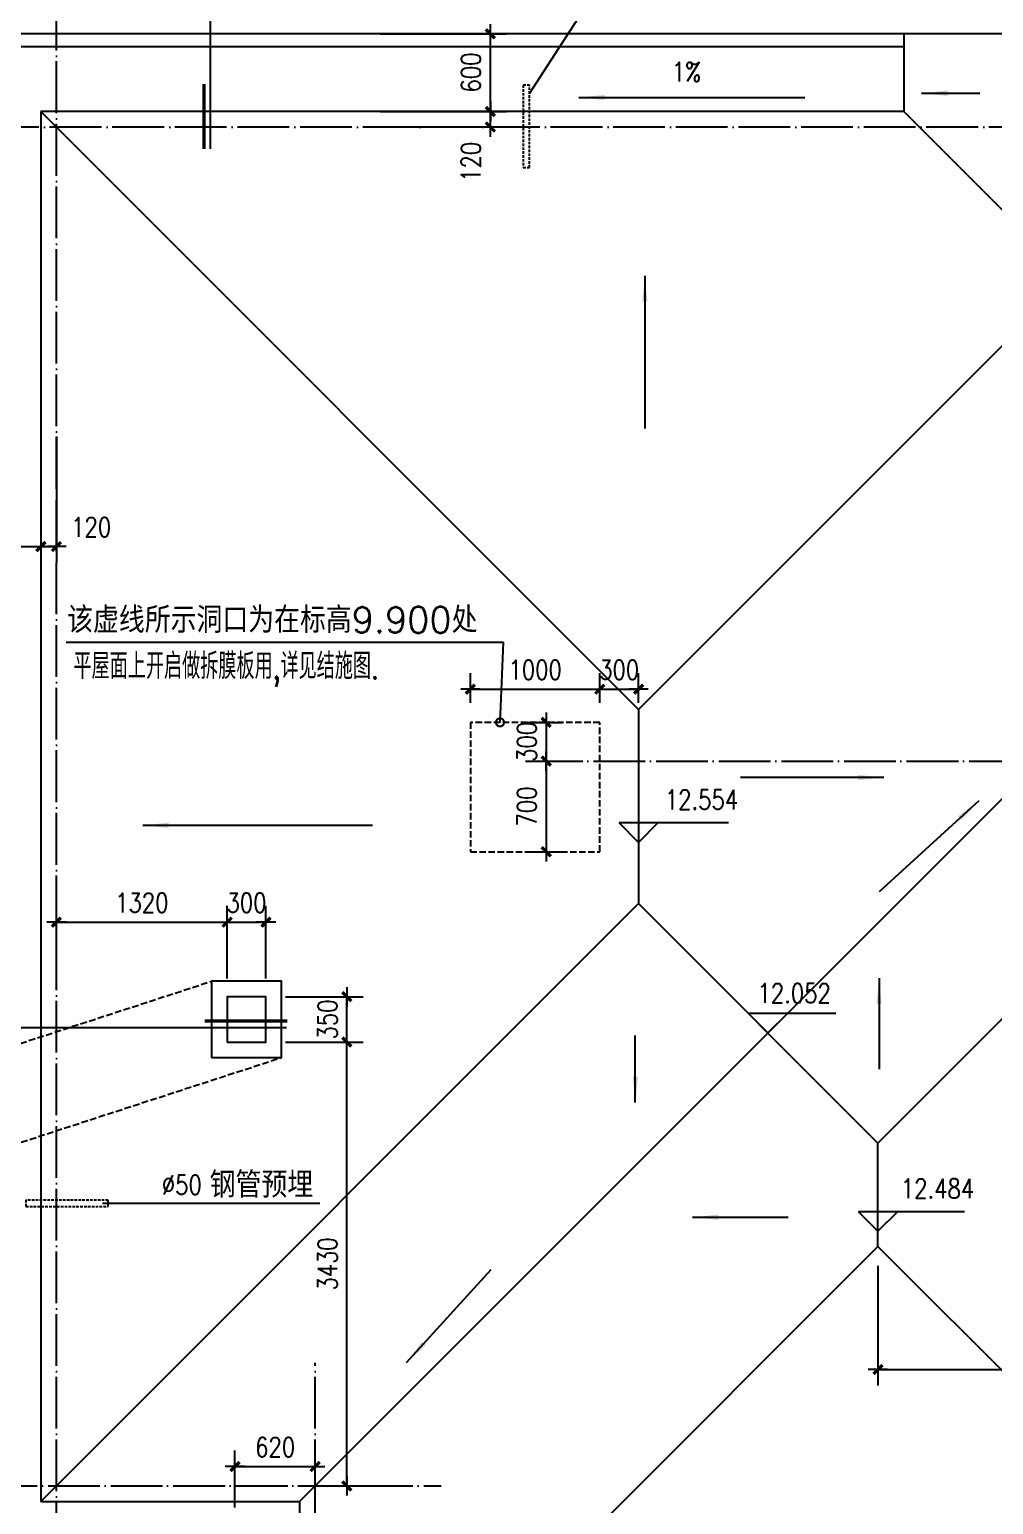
# Model space of a CAD drawing. Extents: x 12400 to 217743, y 90685 to 209848.
# Drawn here: x 149633 to 157084, y 109305 to 120701 of the extents above; entities that cross this region are included whole.
import ezdxf
from ezdxf.enums import TextEntityAlignment as Align

# ---------------------------------------------------------------- set-up
doc = ezdxf.new("R2010")
doc.units = 0
doc.header["$LTSCALE"] = 200
for name, pattern in [('DASH', [0.35, 0.25, -0.1]), ('DOTE', [2.42, 2, -0.2, 0.02, -0.2]), ('HIDDEN', [7.5, 5, -2.5])]:
    doc.linetypes.add(name, pattern=pattern)
doc.layers.get('0').update_dxf_attribs({"linetype": 'CONTINUOUS'})
doc.layers.get('DEFPOINTS').update_dxf_attribs({"linetype": 'CONTINUOUS'})
for name, color, linetype in [('AXIS', 3, 'CONTINUOUS'), ('DOTE', 1, 'DOTE'), ('PUB_DIM', 3, 'CONTINUOUS'), ('PUB_TEXT', 7, 'CONTINUOUS'), ('ROOF', 7, 'CONTINUOUS'), ('WALL', 4, 'CONTINUOUS')]:
    doc.layers.add(name, color=color, linetype=linetype)
doc.styles.add('DIM_FONT', font='SIMPLEX', dxfattribs={"width": 0.8})
doc.styles.add('HZ', font='txt', dxfattribs={"bigfont": 'hztxt'})
doc.dimstyles.new('DIMN50', dxfattribs={"dimscale": 0.5, "dimtxt": 300, "dimasz": 1, "dimexe": 250, "dimexo": 300, "dimgap": 150, "dimtad": 1, "dimdec": 0, "dimzin": 0, "dimdsep": 46, "dimtxsty": 'DIM_FONT', "dimblk": '_DIMX', "dimblk1": 'DOTSMALL', "dimblk2": 'DOTSMALL', "dimcen": 2.5, "dimclrt": 7, "dimadec": 0, "dimazin": 0, "dimtfac": 1, "dimtdec": 0, "dimtix": 1, "dimtmove": 2, "dimatfit": 3, "dimldrblk": '_DIMX', "dimfxl": 0, "dimtolj": 1, "dimtzin": 0, "dimarcsym": 0})
doc.dimstyles.new('MAO', dxfattribs={"dimscale": 0.5, "dimtxt": 400, "dimasz": 250, "dimexe": 250, "dimexo": 0, "dimgap": 150, "dimtad": 1, "dimdec": 0, "dimzin": 0, "dimdsep": 46, "dimtxsty": 'DIM_FONT', "dimblk": '_DIMX', "dimblk1": 'DOTSMALL', "dimblk2": 'DOTSMALL', "dimsah": 1, "dimcen": 2.5, "dimclrt": 7, "dimadec": 0, "dimazin": 0, "dimtfac": 1, "dimtdec": 0, "dimtix": 1, "dimtmove": 2, "dimatfit": 3, "dimldrblk": 'DOTSMALL', "dimfxl": 0, "dimtolj": 1, "dimtzin": 0, "dimarcsym": 0})

# ---------------------------------------------------------------- blocks, each defined once
blk = doc.blocks.new('_DIMX')
blk.add_line((-150, 0), (150, 0))
at = {"const_width": 50}
blk.add_lwpolyline([(-70, -70), (70, 70)], dxfattribs=at)
blk = doc.blocks.new('*D1626')
at = {"layer": 'AXIS', "color": 0, "lineweight": -2}
for p, q in [((149121, 120818), (149121, 122895)), ((149841, 121820), (149841, 122895)), ((149840, 122770), (149121, 122770))]:
    blk.add_line(p, q, dxfattribs=at)
at = {"layer": 'DEFPOINTS', "color": 0}
for p in [(149121, 122770), (149841, 121670), (149121, 120668)]:
    blk.add_point(p, dxfattribs=at)
at = {"layer": 'AXIS', "color": 0, "lineweight": -2, "xscale": 0.5, "yscale": 0.5, "zscale": 0.5, "rotation": 180}
blk.add_blockref('_DIMX', (149121, 122770), dxfattribs=at)
at = {"layer": 'AXIS', "color": 0, "lineweight": -2, "xscale": 0.5, "yscale": 0.5, "zscale": 0.5}
blk.add_blockref('_DIMX', (149841, 122770), dxfattribs=at)
at = {"layer": 'AXIS', "color": 7, "insert": (149481, 122920), "char_height": 150, "attachment_point": 5, "style": 'DIM_FONT'}
blk.add_mtext('\\A1;720', dxfattribs=at)
blk = doc.blocks.new('_DOTSMALL')
at = {"color": 0, "linetype": 'ByBlock', "const_width": 0.5}
blk.add_lwpolyline([(-0.0625, 0, 1), (0.0625, 0, 1)], format="xyb", close=True, dxfattribs=at)
blk = doc.blocks.new('*D1638')
at = {"layer": 'DEFPOINTS', "color": 0}
for p in [(156191, 111298), (160541, 111298), (160541, 110348)]:
    blk.add_point(p, dxfattribs=at)
at = {"layer": 'PUB_DIM', "color": 0, "lineweight": -2}
for p, q in [((156191, 111148), (156191, 110223)), ((160541, 111148), (160541, 110223)), ((156191, 110348), (160540, 110348))]:
    blk.add_line(p, q, dxfattribs=at)
at = {"layer": 'PUB_DIM', "color": 0, "lineweight": -2, "xscale": 0.5, "yscale": 0.5, "zscale": 0.5, "rotation": 180}
blk.add_blockref('_DIMX', (156191, 110348), dxfattribs=at)
at = {"layer": 'PUB_DIM', "color": 0, "lineweight": -2, "xscale": 0.5, "yscale": 0.5, "zscale": 0.5}
blk.add_blockref('_DIMX', (160541, 110348), dxfattribs=at)
at = {"layer": 'PUB_DIM', "color": 7, "insert": (158366, 110498), "char_height": 150, "attachment_point": 5, "style": 'DIM_FONT'}
blk.add_mtext('\\A1;4350', dxfattribs=at)
blk = doc.blocks.new('*D1640')
at = {"layer": 'DEFPOINTS', "color": 0}
for p in [(152195, 120068), (153195, 120068), (152195, 119948)]:
    blk.add_point(p, dxfattribs=at)
at = {"layer": 'PUB_DIM', "color": 0, "lineweight": -2}
for p, q in [((152345, 120068), (153320, 120068)), ((153195, 120068), (153195, 120069)), ((153195, 119948), (153195, 120068)), ((152345, 119948), (153320, 119948)), ((153195, 119947), (153195, 119947))]:
    blk.add_line(p, q, dxfattribs=at)
at = {"layer": 'PUB_DIM', "color": 0, "lineweight": -2, "xscale": 0.5, "yscale": 0.5, "zscale": 0.5}
for p, rotation in [((153195, 120068), 270), ((153195, 119948), 90)]:
    blk.add_blockref('_DIMX', p, dxfattribs=dict(at, rotation=rotation))
at = {"layer": 'PUB_DIM', "color": 7, "insert": (153045, 119679), "char_height": 150, "attachment_point": 5, "rotation": 90, "style": 'DIM_FONT'}
blk.add_mtext('\\A1;120', dxfattribs=at)
blk = doc.blocks.new('*D1641')
at = {"layer": 'DEFPOINTS', "color": 0}
for p in [(152195, 120668), (153195, 120668), (152195, 120068)]:
    blk.add_point(p, dxfattribs=at)
at = {"layer": 'PUB_DIM', "color": 0, "lineweight": -2}
for p, q in [((152345, 120668), (153320, 120668)), ((153195, 120068), (153195, 120667)), ((152345, 120068), (153320, 120068))]:
    blk.add_line(p, q, dxfattribs=at)
at = {"layer": 'PUB_DIM', "color": 0, "lineweight": -2, "xscale": 0.5, "yscale": 0.5, "zscale": 0.5}
for p, rotation in [((153195, 120668), 90), ((153195, 120068), 270)]:
    blk.add_blockref('_DIMX', p, dxfattribs=dict(at, rotation=rotation))
at = {"layer": 'PUB_DIM', "color": 7, "insert": (153045, 120368), "char_height": 150, "attachment_point": 5, "rotation": 90, "style": 'DIM_FONT'}
blk.add_mtext('\\A1;600', dxfattribs=at)
blk = doc.blocks.new('*D1642')
at = {"layer": 'DEFPOINTS', "color": 0}
for p in [(149121, 117706), (149721, 117706), (149721, 116706)]:
    blk.add_point(p, dxfattribs=at)
at = {"layer": 'PUB_DIM', "color": 0, "lineweight": -2}
for p, q in [((149121, 117556), (149121, 116581)), ((149721, 117556), (149721, 116581)), ((149121, 116706), (149720, 116706))]:
    blk.add_line(p, q, dxfattribs=at)
at = {"layer": 'PUB_DIM', "color": 0, "lineweight": -2, "xscale": 0.5, "yscale": 0.5, "zscale": 0.5, "rotation": 180}
blk.add_blockref('_DIMX', (149121, 116706), dxfattribs=at)
at = {"layer": 'PUB_DIM', "color": 0, "lineweight": -2, "xscale": 0.5, "yscale": 0.5, "zscale": 0.5}
blk.add_blockref('_DIMX', (149721, 116706), dxfattribs=at)
at = {"layer": 'PUB_DIM', "color": 7, "insert": (149421, 116856), "char_height": 150, "attachment_point": 5, "style": 'DIM_FONT'}
blk.add_mtext('\\A1;600', dxfattribs=at)
blk = doc.blocks.new('*D1643')
at = {"layer": 'DEFPOINTS', "color": 0}
for p in [(149721, 117706), (149841, 117706), (149841, 116706)]:
    blk.add_point(p, dxfattribs=at)
at = {"layer": 'PUB_DIM', "color": 0, "lineweight": -2}
for p, q in [((149721, 117556), (149721, 116581)), ((149841, 117556), (149841, 116581)), ((149720, 116706), (149720, 116706)), ((149721, 116706), (149841, 116706)), ((149841, 116706), (149842, 116706))]:
    blk.add_line(p, q, dxfattribs=at)
at = {"layer": 'PUB_DIM', "color": 0, "lineweight": -2, "xscale": 0.5, "yscale": 0.5, "zscale": 0.5}
blk.add_blockref('_DIMX', (149721, 116706), dxfattribs=at)
at = {"layer": 'PUB_DIM', "color": 0, "lineweight": -2, "xscale": 0.5, "yscale": 0.5, "zscale": 0.5, "rotation": 180}
blk.add_blockref('_DIMX', (149841, 116706), dxfattribs=at)
at = {"layer": 'PUB_DIM', "color": 7, "insert": (150110, 116856), "char_height": 150, "attachment_point": 5, "style": 'DIM_FONT'}
blk.add_mtext('\\A1;120', dxfattribs=at)
blk = doc.blocks.new('_ARROW')
blk.add_solid([(0, 0), (-1, 0.1), (-1, -0.1)])
blk = doc.blocks.new('*D1966')
at = {"layer": 'DEFPOINTS', "color": 0}
for p in [(151161, 113804), (149841, 113357), (151161, 113218)]:
    blk.add_point(p, dxfattribs=at)
at = {"layer": 'PUB_DIM', "color": 0, "lineweight": -2}
for p, q in [((149841, 113507), (149841, 113929)), ((151161, 113368), (151161, 113929)), ((149841, 113804), (151160, 113804))]:
    blk.add_line(p, q, dxfattribs=at)
at = {"layer": 'PUB_DIM', "color": 0, "lineweight": -2, "xscale": 0.5, "yscale": 0.5, "zscale": 0.5, "rotation": 180}
blk.add_blockref('_DIMX', (149841, 113804), dxfattribs=at)
at = {"layer": 'PUB_DIM', "color": 0, "lineweight": -2, "xscale": 0.5, "yscale": 0.5, "zscale": 0.5}
blk.add_blockref('_DIMX', (151161, 113804), dxfattribs=at)
at = {"layer": 'PUB_DIM', "color": 7, "insert": (150501, 113954), "char_height": 150, "attachment_point": 5, "style": 'DIM_FONT'}
blk.add_mtext('\\A1;1320', dxfattribs=at)
blk = doc.blocks.new('*D1967')
at = {"layer": 'DEFPOINTS', "color": 0}
for p in [(151461, 113804), (151161, 113218), (151461, 113218)]:
    blk.add_point(p, dxfattribs=at)
at = {"layer": 'PUB_DIM', "color": 0, "lineweight": -2}
for p, q in [((151161, 113368), (151161, 113929)), ((151461, 113368), (151461, 113929)), ((151160, 113804), (151160, 113804)), ((151161, 113804), (151461, 113804)), ((151461, 113804), (151462, 113804))]:
    blk.add_line(p, q, dxfattribs=at)
at = {"layer": 'PUB_DIM', "color": 0, "lineweight": -2, "xscale": 0.5, "yscale": 0.5, "zscale": 0.5}
blk.add_blockref('_DIMX', (151161, 113804), dxfattribs=at)
at = {"layer": 'PUB_DIM', "color": 0, "lineweight": -2, "xscale": 0.5, "yscale": 0.5, "zscale": 0.5, "rotation": 180}
blk.add_blockref('_DIMX', (151461, 113804), dxfattribs=at)
at = {"layer": 'PUB_DIM', "color": 7, "insert": (151311, 113954), "char_height": 150, "attachment_point": 5, "style": 'DIM_FONT'}
blk.add_mtext('\\A1;300', dxfattribs=at)
blk = doc.blocks.new('*D1968')
at = {"layer": 'DEFPOINTS', "color": 0}
for p in [(151461, 112878), (152086, 112878), (151557, 109448)]:
    blk.add_point(p, dxfattribs=at)
at = {"layer": 'PUB_DIM', "color": 0, "lineweight": -2}
for p, q in [((151611, 112878), (152211, 112878)), ((152086, 109448), (152086, 112877)), ((151707, 109448), (152211, 109448))]:
    blk.add_line(p, q, dxfattribs=at)
at = {"layer": 'PUB_DIM', "color": 0, "lineweight": -2, "xscale": 0.5, "yscale": 0.5, "zscale": 0.5}
for p, rotation in [((152086, 112878), 90), ((152086, 109448), 270)]:
    blk.add_blockref('_DIMX', p, dxfattribs=dict(at, rotation=rotation))
at = {"layer": 'PUB_DIM', "color": 7, "insert": (151936, 111163), "char_height": 150, "attachment_point": 5, "rotation": 90, "style": 'DIM_FONT'}
blk.add_mtext('\\A1;3430', dxfattribs=at)
blk = doc.blocks.new('*D1969')
at = {"layer": 'DEFPOINTS', "color": 0}
for p in [(151461, 113228), (152086, 113228), (151461, 112878)]:
    blk.add_point(p, dxfattribs=at)
at = {"layer": 'PUB_DIM', "color": 0, "lineweight": -2}
for p, q in [((151611, 113228), (152211, 113228)), ((152086, 113228), (152086, 113229)), ((152086, 112878), (152086, 113228)), ((151611, 112878), (152211, 112878)), ((152086, 112877), (152086, 112877))]:
    blk.add_line(p, q, dxfattribs=at)
at = {"layer": 'PUB_DIM', "color": 0, "lineweight": -2, "xscale": 0.5, "yscale": 0.5, "zscale": 0.5}
for p, rotation in [((152086, 113228), 270), ((152086, 112878), 90)]:
    blk.add_blockref('_DIMX', p, dxfattribs=dict(at, rotation=rotation))
at = {"layer": 'PUB_DIM', "color": 7, "insert": (151936, 113053), "char_height": 150, "attachment_point": 5, "rotation": 90, "style": 'DIM_FONT'}
blk.add_mtext('\\A1;350', dxfattribs=at)
blk = doc.blocks.new('*D2159')
at = {"layer": 'DEFPOINTS', "color": 0}
for p in [(153318, 115348), (153318, 115048), (153627, 115048)]:
    blk.add_point(p, dxfattribs=at)
at = {"layer": 'PUB_DIM', "color": 0, "lineweight": -2}
for p, q in [((153468, 115348), (153752, 115348)), ((153627, 115348), (153627, 115349)), ((153627, 115348), (153627, 115048)), ((153468, 115048), (153752, 115048)), ((153627, 115047), (153627, 115047))]:
    blk.add_line(p, q, dxfattribs=at)
at = {"layer": 'PUB_DIM', "color": 0, "lineweight": -2, "xscale": 0.5, "yscale": 0.5, "zscale": 0.5}
for p, rotation in [((153627, 115348), 270), ((153627, 115048), 90)]:
    blk.add_blockref('_DIMX', p, dxfattribs=dict(at, rotation=rotation))
at = {"layer": 'PUB_DIM', "color": 7, "insert": (153477, 115198), "char_height": 150, "attachment_point": 5, "rotation": 90, "style": 'DIM_FONT'}
blk.add_mtext('\\A1;300', dxfattribs=at)
blk = doc.blocks.new('*D2160')
at = {"layer": 'DEFPOINTS', "color": 0}
for p in [(153318, 115048), (153343, 114348), (153627, 114348)]:
    blk.add_point(p, dxfattribs=at)
at = {"layer": 'PUB_DIM', "color": 0, "lineweight": -2}
for p, q in [((153468, 115048), (153752, 115048)), ((153627, 115047), (153627, 114348)), ((153493, 114348), (153752, 114348))]:
    blk.add_line(p, q, dxfattribs=at)
at = {"layer": 'PUB_DIM', "color": 0, "lineweight": -2, "xscale": 0.5, "yscale": 0.5, "zscale": 0.5}
for p, rotation in [((153627, 115048), 90), ((153627, 114348), 270)]:
    blk.add_blockref('_DIMX', p, dxfattribs=dict(at, rotation=rotation))
at = {"layer": 'PUB_DIM', "color": 7, "insert": (153477, 114698), "char_height": 150, "attachment_point": 5, "rotation": 90, "style": 'DIM_FONT'}
blk.add_mtext('\\A1;700', dxfattribs=at)
blk = doc.blocks.new('*D2161')
at = {"layer": 'DEFPOINTS', "color": 0}
for p in [(154041, 115604), (153041, 115348), (154041, 115348)]:
    blk.add_point(p, dxfattribs=at)
at = {"layer": 'PUB_DIM', "color": 0, "lineweight": -2}
for p, q in [((153041, 115498), (153041, 115729)), ((154041, 115498), (154041, 115729)), ((153041, 115604), (154040, 115604))]:
    blk.add_line(p, q, dxfattribs=at)
at = {"layer": 'PUB_DIM', "color": 0, "lineweight": -2, "xscale": 0.5, "yscale": 0.5, "zscale": 0.5, "rotation": 180}
blk.add_blockref('_DIMX', (153041, 115604), dxfattribs=at)
at = {"layer": 'PUB_DIM', "color": 0, "lineweight": -2, "xscale": 0.5, "yscale": 0.5, "zscale": 0.5}
blk.add_blockref('_DIMX', (154041, 115604), dxfattribs=at)
at = {"layer": 'PUB_DIM', "color": 7, "insert": (153541, 115754), "char_height": 150, "attachment_point": 5, "style": 'DIM_FONT'}
blk.add_mtext('\\A1;1000', dxfattribs=at)
blk = doc.blocks.new('*D2162')
at = {"layer": 'DEFPOINTS', "color": 0}
for p in [(154341, 115604), (154041, 115348), (154341, 115348)]:
    blk.add_point(p, dxfattribs=at)
at = {"layer": 'PUB_DIM', "color": 0, "lineweight": -2}
for p, q in [((154041, 115498), (154041, 115729)), ((154341, 115498), (154341, 115729)), ((154040, 115604), (154040, 115604)), ((154041, 115604), (154341, 115604)), ((154341, 115604), (154342, 115604))]:
    blk.add_line(p, q, dxfattribs=at)
at = {"layer": 'PUB_DIM', "color": 0, "lineweight": -2, "xscale": 0.5, "yscale": 0.5, "zscale": 0.5}
blk.add_blockref('_DIMX', (154041, 115604), dxfattribs=at)
at = {"layer": 'PUB_DIM', "color": 0, "lineweight": -2, "xscale": 0.5, "yscale": 0.5, "zscale": 0.5, "rotation": 180}
blk.add_blockref('_DIMX', (154341, 115604), dxfattribs=at)
at = {"layer": 'PUB_DIM', "color": 7, "insert": (154191, 115754), "char_height": 150, "attachment_point": 5, "style": 'DIM_FONT'}
blk.add_mtext('\\A1;300', dxfattribs=at)
blk = doc.blocks.new('*D2417')
at = {"layer": 'DEFPOINTS', "color": 0}
for p in [(151841, 109598), (151221, 109132), (151841, 109158)]:
    blk.add_point(p, dxfattribs=at)
at = {"layer": 'PUB_DIM', "color": 0, "lineweight": -2}
for p, q in [((151221, 109282), (151221, 109723)), ((151841, 109308), (151841, 109723)), ((151222, 109598), (151840, 109598))]:
    blk.add_line(p, q, dxfattribs=at)
at = {"layer": 'PUB_DIM', "color": 0, "lineweight": -2, "xscale": 0.5, "yscale": 0.5, "zscale": 0.5, "rotation": 180}
blk.add_blockref('_DIMX', (151221, 109598), dxfattribs=at)
at = {"layer": 'PUB_DIM', "color": 0, "lineweight": -2, "xscale": 0.5, "yscale": 0.5, "zscale": 0.5}
blk.add_blockref('_DIMX', (151841, 109598), dxfattribs=at)
at = {"layer": 'PUB_DIM', "color": 7, "insert": (151531, 109748), "char_height": 150, "attachment_point": 5, "style": 'DIM_FONT'}
blk.add_mtext('\\A1;620', dxfattribs=at)

msp = doc.modelspace()

# ---------------------------------------------------------------- linework, layer by layer
at = {"linetype": 'DASH'}
msp.add_lwpolyline([(153040.801, 114347.737), (154040.801, 114347.737), (154040.801, 115347.737), (153040.801, 115347.737)], close=True, dxfattribs=at)
at = {"layer": 'DOTE'}
for p, q in [((149840.801, 102147.737), (149840.801, 121670.26)), ((163740.801, 119947.737), (147840.801, 119947.737)), ((153508.773, 115047.737), (163740.801, 115047.737)), ((151840.801, 102147.737), (151840.801, 110400.471)), ((147840.801, 109447.737), (152815.591, 109447.737))]:
    msp.add_line(p, q, dxfattribs=at)
at = {"layer": 'PUB_DIM'}
for p, q in [((151031.831, 119778.829), (151031.831, 121401.623)), ((153498.416, 120207.02), (154034.377, 121034.975)), ((154340.801, 114420.531), (154190.801, 114570.531)), ((155036.251, 114570.531), (154190.801, 114570.531)), ((154490.801, 114570.531), (154340.801, 114420.531)), ((155340.801, 112947.737), (155190.801, 113097.737)), ((155864.453, 113097.737), (155190.801, 113097.737)), ((155490.801, 113097.737), (155340.801, 112947.737)), ((147127.248, 112990.323), (151618.374, 112990.323)), ((150197.054, 111632.33), (151877.132, 111632.33)), ((156190.801, 111415.782), (156040.801, 111565.782)), ((156859.902, 111565.782), (156040.801, 111565.782)), ((156340.801, 111565.782), (156190.801, 111415.782))]:
    msp.add_line(p, q, dxfattribs=at)
at = {"layer": 'PUB_DIM', "linetype": 'DASH'}
for p, q in [((147697.789, 112261.751), (151040.801, 113347.737)), ((148237.789, 111671.751), (151580.801, 112757.737))]:
    msp.add_line(p, q, dxfattribs=at)
at = {"layer": 'PUB_DIM', "const_width": 25}
for points in [[(150981.831, 119778.829), (150981.831, 120278.829)], [(150986.185, 113040.323), (151625.851, 113040.323)]]:
    msp.add_lwpolyline(points, dxfattribs=at)
at = {"layer": 'PUB_DIM'}
for points in [[(153877.821, 120175.782), (155624.912, 120175.782)], [(156528.675, 120208.616), (156978.549, 120208.616)], [(154389.371, 118798.941), (154389.371, 117617.288)], [(156236.725, 114921.64), (155128.313, 114921.64)], [(156970.423, 114742.746), (156201.525, 114038.311)], [(150509.931, 114552.374), (152283.389, 114552.374)], [(156199.777, 113370.72), (156199.777, 112669.113)], [(154315.478, 112410.626), (154315.478, 112927.6)], [(154758.842, 111524.386), (155497.783, 111524.386)], [(152547.507, 110402.505), (153201.071, 111119.748)]]:
    msp.add_lwpolyline(points, dxfattribs=at)
at = {"layer": 'ROOF'}
for p, q in [((159560.801, 120667.737), (149120.801, 120667.737)), ((156390.776, 120667.737), (156390.776, 120067.737)), ((156390.776, 120567.737), (149220.801, 120567.737)), ((149720.801, 120067.737), (154340.801, 115447.737)), ((149720.801, 120067.737), (149720.801, 109327.737)), ((156390.776, 120067.737), (149720.801, 120067.737)), ((158960.801, 120067.737), (154340.801, 115447.737)), ((156390.776, 120067.737), (157340.776, 119117.737)), ((151720.801, 109327.737), (157985.238, 115592.174)), ((154340.801, 115447.737), (154340.801, 113947.737)), ((158920.801, 114827.737), (156190.801, 112097.737)), ((149720.801, 109327.737), (154340.801, 113947.737)), ((156190.801, 112097.737), (154340.801, 113947.737)), ((156190.801, 111297.737), (156190.801, 112097.737)), ((153840.801, 108947.737), (156190.801, 111297.737)), ((160660.801, 106827.737), (156190.801, 111297.737)), ((149720.801, 109327.737), (151720.801, 109327.737)), ((151720.801, 109327.737), (151720.801, 104218.032))]:
    msp.add_line(p, q, dxfattribs=at)
at = {"layer": 'ROOF', "linetype": 'HIDDEN', "ltscale": 0.02}
for points in [[(153448.416, 119634.276), (153498.416, 119634.276), (153498.416, 120270.441), (153448.416, 120270.441)], [(149605.027, 111657.193), (149605.027, 111607.193), (150241.192, 111607.193), (150241.192, 111657.193)]]:
    msp.add_lwpolyline(points, close=True, dxfattribs=at)
at = {"layer": 'WALL'}
for points in [[(151040.801, 112757.737), (151580.801, 112757.737), (151580.801, 113347.737), (151040.801, 113347.737)], [(151160.801, 112877.737), (151460.801, 112877.737), (151460.801, 113227.737), (151160.801, 113227.737)]]:
    msp.add_lwpolyline(points, close=True, dxfattribs=at)

# ---------------------------------------------------------------- block references
at = {"layer": 'PUB_DIM', "xscale": 200, "yscale": 200, "zscale": 200}
for p, rotation in [((153877.821, 120175.782), 180), ((156528.675, 120208.616), 180), ((154389.371, 118798.941), 90), ((156970.423, 114742.746), 42.49467903), ((150509.931, 114552.374), 180), ((156199.777, 113370.72), 90), ((154315.478, 112410.626), 270), ((154758.842, 111524.386), 180), ((152547.507, 110402.505), 227.659681972)]:
    msp.add_blockref('_ARROW', p, dxfattribs=dict(at, rotation=rotation))
msp.add_blockref('_ARROW', (156236.725, 114921.64), dxfattribs=at)

# ---------------------------------------------------------------- texts
at = {"layer": 'PUB_DIM', "style": 'DIM_FONT', "width": 0.8}
for s, p in [('1%', (154823.779, 120298.333)), ('12.554', (155109.742, 114675.531)), ('12.052', (155825.512, 113179.929)), ('12.484', (156933.392, 111670.782))]:
    msp.add_text(s, height=150, dxfattribs=at).set_placement(p, align=Align.RIGHT)
at = {"layer": 'PUB_TEXT', "color": 7, "style": 'HZ', "width": 0.7}
msp.add_text('平屋面上开启做拆膜板用,详见结施图.', height=200, dxfattribs=at).set_placement((149972.823, 115683.024))
at = {"layer": 'PUB_TEXT', "color": 7, "char_height": 200, "style": 'HZ'}
for s, insert, attachment_point in [('该虚线所示洞口为在标高9.900处', (153095.476, 116138.754), 6), ('钢管预埋', (151025.605, 111774.703), 4)]:
    msp.add_mtext(s, dxfattribs=dict(at, insert=insert, attachment_point=attachment_point))
at = {"layer": 'PUB_TEXT', "insert": (150655.838, 111774.703), "char_height": 150, "attachment_point": 4, "style": 'DIM_FONT'}
msp.add_mtext('%%c50', dxfattribs=at)

# ---------------------------------------------------------------- dimensions: what is measured, and where the dimension line sits
at = {"layer": 'AXIS'}
dim = msp.add_linear_dim(base=(149120.801, 122770.26), p1=(149840.801, 121670.26), p2=(149120.801, 120667.737), dimstyle='DIMN50', dxfattribs=at)
dim.commit()
dim.dimension.update_dxf_attribs({"geometry": '*D1626', "text_midpoint": (149480.801, 122920.26)})
at = {"layer": 'PUB_DIM'}
for p1, p2, picture, middle in [((152194.889, 120067.736), (152194.889, 120667.736), '*D1641', (153044.889, 120367.736)), ((149120.804, 117706.057), (149720.804, 117706.057), '*D1642', (149420.804, 116856.057))]:
    dim = msp.add_aligned_dim(p1=p1, p2=p2, distance=-1000, dimstyle='DIMN50', dxfattribs=at)
    dim.commit()
    dim.dimension.update_dxf_attribs({"geometry": picture, "text_midpoint": middle})
for base, p1, p2, angle, picture, middle in [((153194.889, 120067.736), (152194.889, 119947.736), (152194.889, 120067.736), 90, '*D1640', (153044.889, 119678.878)), ((149840.804, 116706.057), (149720.804, 117706.057), (149840.804, 117706.057), 0, '*D1643', (150109.661, 116856.057))]:
    dim = msp.add_linear_dim(base=base, p1=p1, p2=p2, angle=angle, dimstyle='DIMN50', dxfattribs=at)
    dim.commit()
    dim.dimension.update_dxf_attribs({"geometry": picture, "text_midpoint": middle, "dimtype": 161})
for base, p1, p2, picture, middle in [((154040.801, 115604.37), (153040.801, 115347.737), (154040.801, 115347.737), '*D2161', (153540.801, 115754.37)), ((154340.801, 115604.37), (154040.801, 115347.737), (154340.801, 115347.737), '*D2162', (154190.801, 115754.37)), ((160540.801, 110348.05), (156190.801, 111297.737), (160540.801, 111297.737), '*D1638', (158365.801, 110498.05)), ((151840.801, 109598.395), (151221.001, 109132.341), (151840.801, 109158.395), '*D2417', (151530.901, 109748.395))]:
    dim = msp.add_linear_dim(base=base, p1=p1, p2=p2, dimstyle='DIMN50', dxfattribs=at)
    dim.commit()
    dim.dimension.update_dxf_attribs({"geometry": picture, "text_midpoint": middle})
for base, p1, p2, angle, picture, middle in [((153626.775, 115047.737), (153318.316, 115347.737), (153318.316, 115047.737), 90, '*D2159', (153476.775, 115197.737)), ((153626.775, 114347.737), (153318.316, 115047.737), (153343.006, 114347.737), 90, '*D2160', (153476.775, 114697.737)), ((151160.801, 113803.736), (149840.801, 113357.206), (151160.801, 113217.51), 180, '*D1966', (150500.801, 113953.736)), ((151460.801, 113803.736), (151160.801, 113217.51), (151460.801, 113217.51), 180, '*D1967', (151310.801, 113953.736)), ((152086.142, 113227.737), (151460.801, 112877.737), (151460.801, 113227.737), 90, '*D1969', (151936.142, 113052.737)), ((152086.142, 112877.737), (151556.794, 109447.737), (151460.801, 112877.737), 90, '*D1968', (151936.142, 111162.737))]:
    dim = msp.add_linear_dim(base=base, p1=p1, p2=p2, angle=angle, dimstyle='DIMN50', dxfattribs=at)
    dim.commit()
    dim.dimension.update_dxf_attribs({"geometry": picture, "text_midpoint": middle})

# ---------------------------------------------------------------- leaders
at = {"layer": 'PUB_TEXT', "annotation_type": 0, "has_hookline": 1, "hookline_direction": 1, "text_width": 3179.528}
msp.add_leader([(153269.701, 115347.737), (153295.476, 115963.754), (153170.476, 115963.754)], dimstyle='MAO', dxfattribs=at)

doc.saveas('drawing.dxf')
